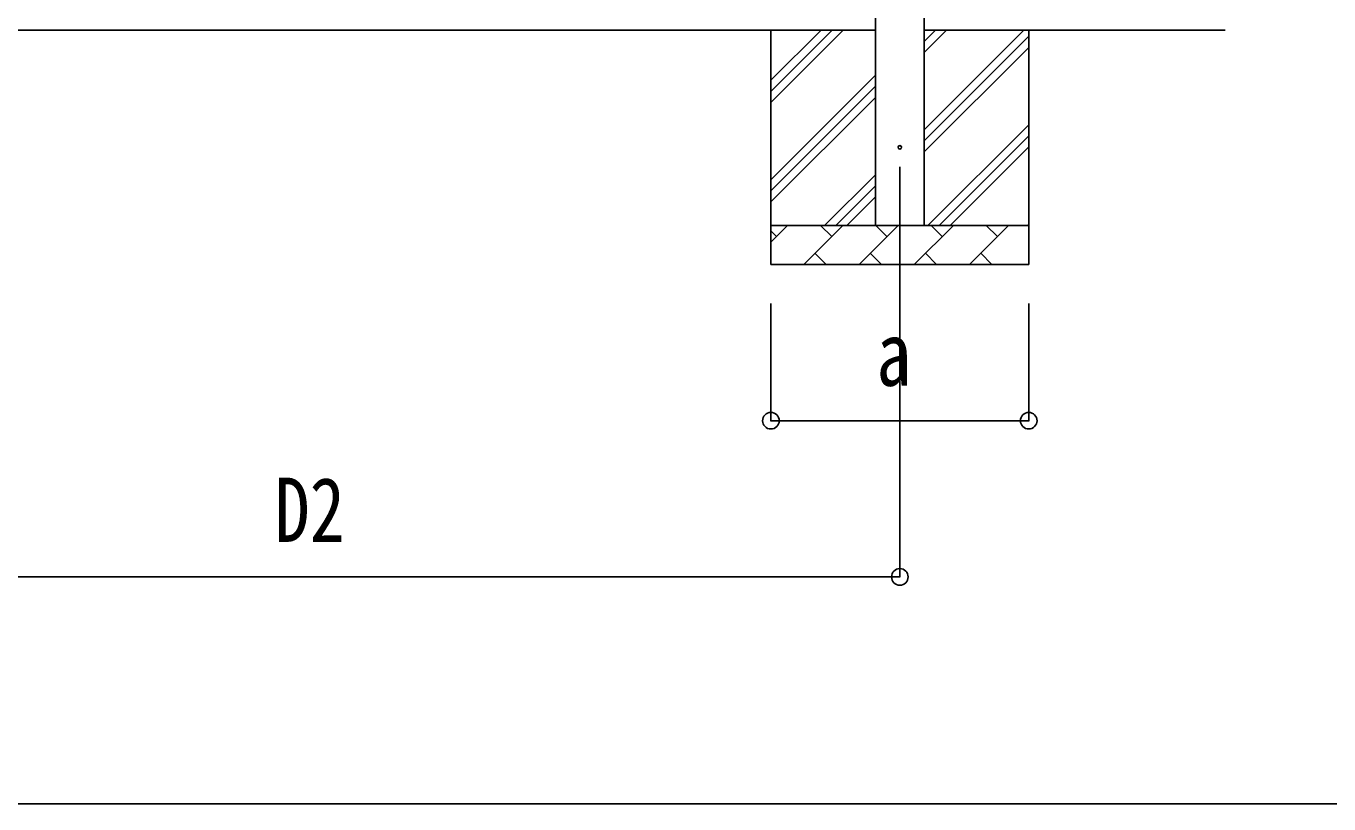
# Model space of a CAD drawing. Units: millimetres, scale not verified. Extents: x -21025 to 21025, y -14850 to 14850.
# Drawn here: x -10897 to -7562, y 347 to 2338 of the extents above; entities that cross this region are included whole.
import ezdxf
from ezdxf.enums import TextEntityAlignment as Align

# ---------------------------------------------------------------- set-up
doc = ezdxf.new("R2010")
doc.units = ezdxf.units.MM
doc.header["$LTSCALE"] = 60
for name, color, linetype in [('0-3_YKK_11', 7, 'Continuous'), ('0-4_YKK_12', 2, 'Continuous'), ('0-5_YKK_13', 4, 'Continuous'), ('0-6_YKK_A1', 4, 'Continuous'), ('0-7_YKK_D', 6, 'Continuous')]:
    doc.layers.add(name, color=color, linetype=linetype)
doc.styles.add('ＭＳ ゴシック', font='')
doc.styles.get('ＭＳ ゴシック').set_extended_font_data('MS Gothic')

msp = doc.modelspace()

# ---------------------------------------------------------------- linework, layer by layer
at = {"layer": '0-3_YKK_11'}
msp.add_line((5266.91, 346.69), (-18092.64, 346.69), dxfattribs=at)
at = {"layer": '0-4_YKK_12'}
msp.add_line((-8660.9, 1978), (-8660.9, 1478), dxfattribs=at)
at = {"layer": '0-5_YKK_13'}
msp.add_circle((-8660.9, 2028), 4.5, dxfattribs=at)
at = {"layer": '0-6_YKK_A1'}
for p, q in [((-8723.4, 1828), (-8723.4, 4628)), ((-8598.4, 4628), (-8598.4, 1828)), ((-8723.4, 2328), (-11497.4, 2328)), ((-8990.9, 2328), (-8990.9, 1728)), ((-8990.9, 2142.95), (-8805.85, 2328)), ((-8990.9, 2171.23), (-8834.13, 2328)), ((-8990.9, 2199.52), (-8862.42, 2328)), ((-8598.4, 2328), (-7828.4, 2328)), ((-8598.4, 2072.9), (-8343.3, 2328)), ((-8598.4, 2270.89), (-8541.29, 2328)), ((-8598.4, 2299.18), (-8569.58, 2328)), ((-8598.4, 2044.62), (-8330.9, 2312.12)), ((-8330.9, 2328), (-8330.9, 1728)), ((-8598.4, 2016.33), (-8330.9, 2283.83)), ((-8990.9, 1944.96), (-8723.4, 2212.46)), ((-8990.9, 1916.68), (-8723.4, 2184.18)), ((-8990.9, 1888.39), (-8723.4, 2155.89)), ((-8588.74, 1828), (-8330.9, 2085.84)), ((-8560.46, 1828), (-8330.9, 2057.56)), ((-8532.18, 1828), (-8330.9, 2029.27)), ((-8853.3, 1828), (-8723.4, 1957.9)), ((-8825.02, 1828), (-8723.4, 1929.62)), ((-8796.73, 1828), (-8723.4, 1901.33)), ((-8990.9, 1828), (-8330.9, 1828)), ((-8990.9, 1785.11), (-8948.01, 1828)), ((-8976.56, 1799.45), (-8990.9, 1813.79)), ((-8906.59, 1728), (-8806.59, 1828)), ((-8835.14, 1799.45), (-8863.69, 1828)), ((-8765.17, 1728), (-8665.17, 1828)), ((-8693.72, 1799.45), (-8722.27, 1828)), ((-8623.74, 1728), (-8523.74, 1828)), ((-8552.3, 1799.45), (-8580.85, 1828)), ((-8482.32, 1728), (-8382.32, 1828)), ((-8410.88, 1799.45), (-8439.43, 1828)), ((-8334.19, 1828), (-8330.9, 1831.28)), ((-8878.03, 1756.55), (-8849.48, 1728)), ((-8736.61, 1756.55), (-8708.06, 1728)), ((-8595.19, 1756.55), (-8566.64, 1728)), ((-8453.77, 1756.55), (-8425.22, 1728)), ((-8330.9, 1728), (-8990.9, 1728))]:
    msp.add_line(p, q, dxfattribs=at)
at = {"layer": '0-7_YKK_D'}
for p, q in [((-8990.9, 1628), (-8990.9, 1327)), ((-8660.9, 1628), (-8660.9, 927)), ((-8330.9, 1628), (-8330.9, 1327)), ((-8330.9, 1328), (-8990.9, 1328)), ((-11597.4, 928), (-8660.9, 928))]:
    msp.add_line(p, q, dxfattribs=at)
for centre in [(-8990.9, 1328), (-8330.9, 1328), (-8660.9, 928)]:
    msp.add_circle(centre, 21.25, dxfattribs=at)

# ---------------------------------------------------------------- texts
at = {"layer": '0-7_YKK_D', "style": 'ＭＳ ゴシック', "width": 0.8}
for s, p in [('a', (-8720.9, 1368)), ('D2', (-10261.15, 968))]:
    msp.add_text(s, height=165, dxfattribs=at).set_placement(p, align=Align.BOTTOM_LEFT)

doc.saveas('drawing.dxf')
